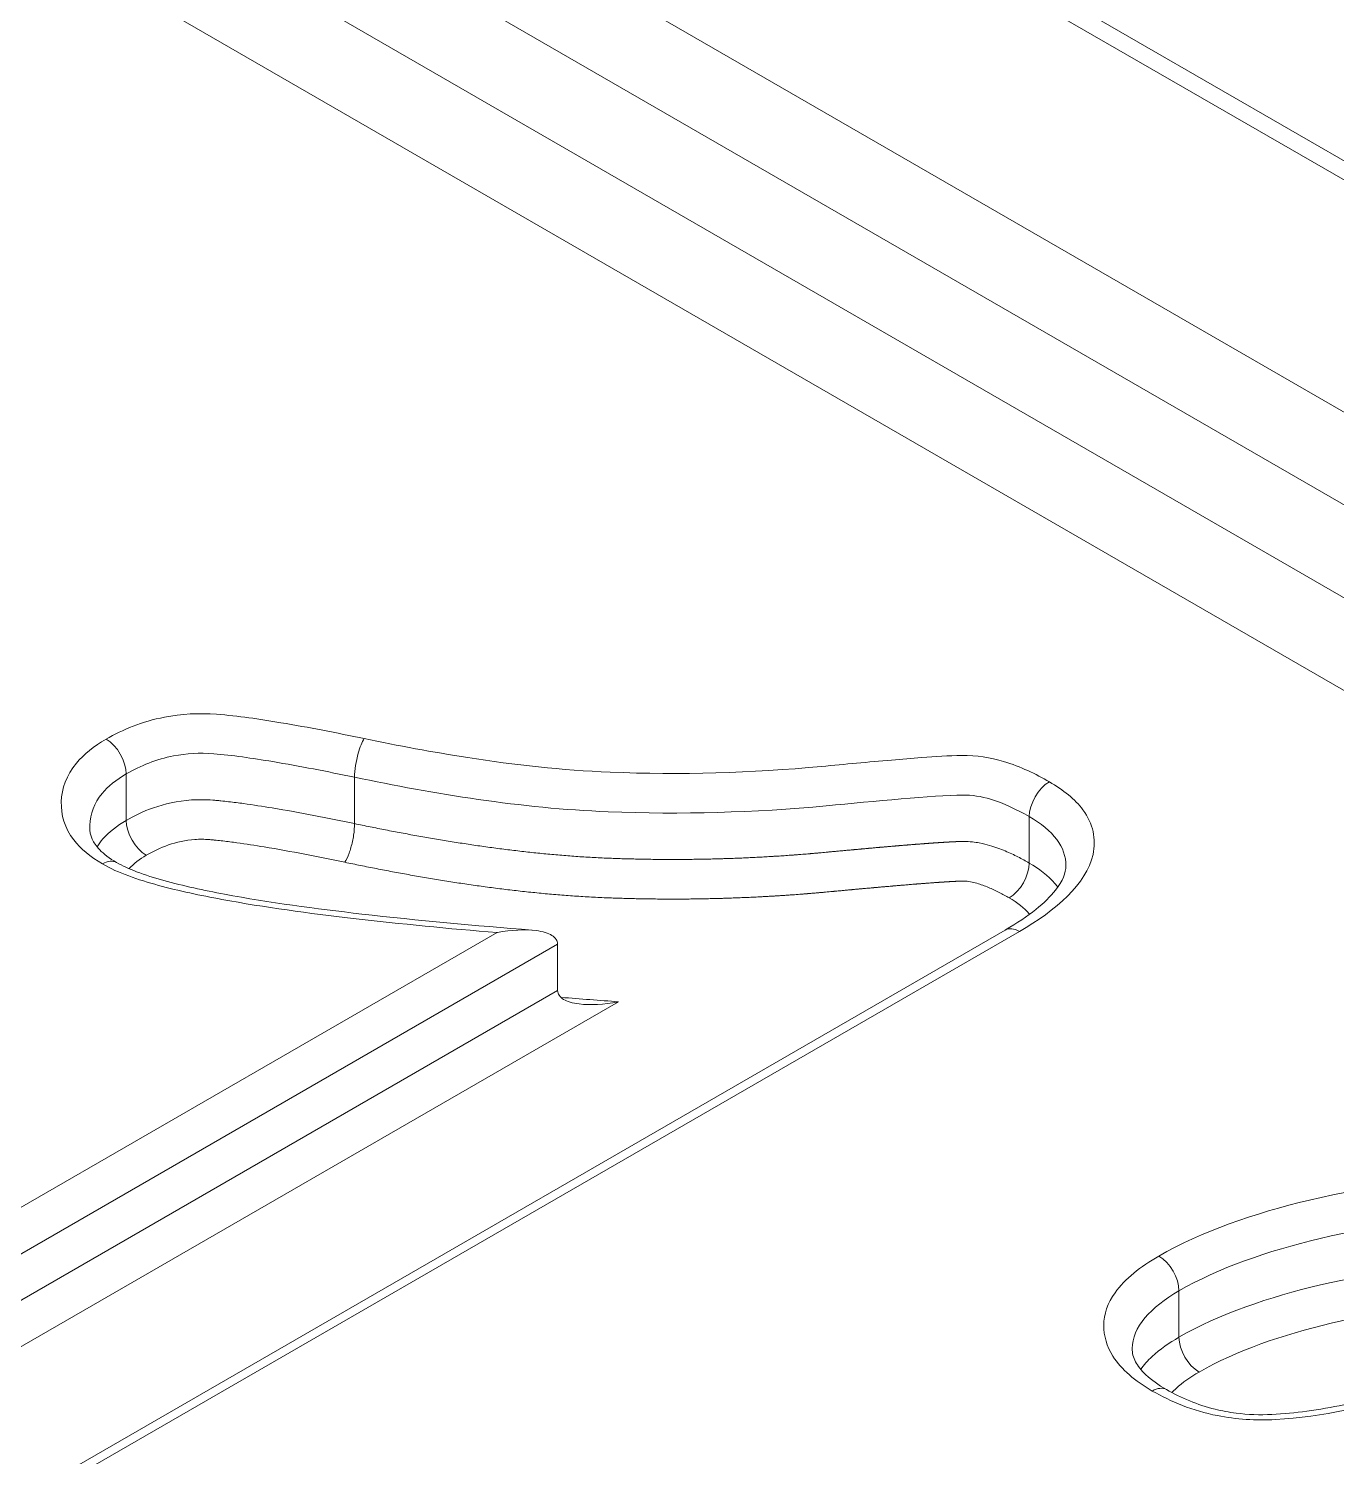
# Model space of a CAD drawing. Header units: inches. Extents: x 0.19 to 7.09, y 0.45 to 4.64.
# Drawn here: x 6.0272 to 6.1177, y 2.8145 to 2.9134 of the extents above; entities that cross this region are included whole.
import ezdxf

# ---------------------------------------------------------------- set-up
doc = ezdxf.new("R2010")
doc.units = ezdxf.units.IN
doc.header["$MEASUREMENT"] = 0

msp = doc.modelspace()

# ---------------------------------------------------------------- linework, layer by layer
at = {"color": 0, "linetype": 'Continuous', "lineweight": 0, "extrusion": (-1.66533e-16, 0.816497, 0.57735)}
for p, q in [((3.230237, 4.570254, -0.691929), (6.459148, 2.706041, -0.691929)), ((3.232206, 4.570449, -0.691929), (6.461116, 2.706236, -0.691929)), ((6.445228, 2.698005, -0.691929), (3.215165, 4.562883, -0.691929)), ((3.212381, 4.558061, -0.691929), (6.442445, 2.693183, -0.691929)), ((6.442445, 2.686754, -0.691929), (3.212381, 4.551632, -0.691929)), ((3.209597, 4.54681, -0.691929), (6.439661, 2.681932, -0.691929)), ((6.033915, 2.861732, -0.691929), (6.033915, 2.858518, -0.691929)), ((6.049724, 2.861508, -0.691929), (6.049724, 2.858293, -0.691929)), ((6.096439, 2.858777, -0.691929), (6.096439, 2.855563, -0.691929)), ((6.059591, 2.850743, -0.691929), (6.011401, 2.82292, -0.691929)), ((6.094773, 2.850925, -0.691929), (6.03063, 2.813891, -0.691929)), ((6.031614, 2.813794, -0.691929), (6.095758, 2.850827, -0.691929)), ((6.012793, 2.820509, -0.691929), (6.063784, 2.849949, -0.691929)), ((6.063784, 2.849949, -0.691929), (6.063784, 2.846734, -0.691929)), ((6.063784, 2.846735, -0.691929), (6.012793, 2.817295, -0.691929)), ((6.014185, 2.814884, -0.691929), (6.068, 2.845954, -0.691929)), ((6.106806, 2.825933, -0.691929), (6.106806, 2.822719, -0.691929))]:
    msp.add_line(p, q, dxfattribs=at)
at = {"color": 0, "linetype": 'Continuous', "lineweight": 0}
for centre, major_axis, start_param, end_param in [((6.032523, 2.862536, -0.691929), (-0.000984, 0.001705), -2.356194, -0.785398), ((6.035307, 2.857714, -0.691929), (0.000984, -0.001705), -2.356194, -0.785398), ((6.032264, 2.853896, -0.691929), (0.000984, 0.001705), 0.006209, 0.785398), ((6.105414, 2.826737, -0.691929), (-0.000984, 0.001705), -2.356194, -0.785398), ((5.896803, 2.725329, -0.691929), (0.15748, 0), -2.356194, 3.926991), ((6.108198, 2.821915, -0.691929), (0.000984, -0.001705), -2.356194, -0.785398), ((6.10496, 2.817386, -0.691929), (0.000984, 0.001705), 0.000662, 0.785398)]:
    msp.add_ellipse(centre, major_axis=major_axis, ratio=0.57735, start_param=start_param, end_param=end_param, dxfattribs=at)
at = {"color": 0, "linetype": 'Continuous', "lineweight": 0, "extrusion": (-8.32667e-17, -1.44222e-16, -1)}
for centre, major_axis in [((6.097831, 2.859581, -0.691929), (0.000984, 0.001705)), ((6.095047, 2.854759, -0.691929), (-0.000984, -0.001705))]:
    msp.add_ellipse(centre, major_axis=major_axis, ratio=0.57735, start_param=-2.356194, end_param=-0.785398, dxfattribs=at)
at = {"color": 0, "linetype": 'Continuous', "lineweight": 0, "extrusion": (1.96015e-16, 4.90704e-17, -1)}
msp.add_ellipse((6.095758, 2.84922, -0.691929), major_axis=(-0.000984, 0.001705), ratio=0.57735, start_param=0, end_param=0.785398, dxfattribs=at)
at = {"color": 0, "linetype": 'Continuous', "lineweight": 0}
for points, knots in [([(6.050393, 2.864184, -0.691929), (6.048487, 2.864579, -0.691929), (6.04512, 2.865239, -0.691929), (6.04168, 2.865752, -0.691929), (6.038966, 2.865962, -0.691929), (6.036052, 2.865791, -0.691929), (6.033665, 2.864803, -0.691929), (6.032523, 2.864143, -0.691929)], [-0.00000976, -0.00000976, -0.00000976, -0.00000976, 0.01542855, 0.02700727, 0.02700727, 0.03623676, 0.04854274, 0.04854274, 0.04854274, 0.04854274]), ([(6.032523, 2.864143, -0.691929), (6.031684, 2.863659, -0.691929), (6.030032, 2.862341, -0.691929), (6.029448, 2.860724, -0.691929), (6.029393, 2.858904, -0.691929), (6.029841, 2.857309, -0.691929), (6.03144, 2.855979, -0.691929), (6.032264, 2.855503, -0.691929)], [0, 0, 0, 0, 0.00904191, 0.02109779, 0.02109779, 0.03294069, 0.04182286, 0.04182286, 0.04182286, 0.04182286]), ([(6.049724, 2.861508, -0.691929), (6.049725, 2.861989, -0.691929), (6.049821, 2.862618, -0.691929), (6.049977, 2.863166, -0.691929), (6.050093, 2.863578, -0.691929), (6.050243, 2.863944, -0.691929), (6.050393, 2.864184, -0.691929)], [0, 0, 0, 0, 0.571429, 0.571429, 0.571429, 1, 1, 1, 1]), ([(6.097831, 2.861188, -0.691929), (6.096888, 2.861732, -0.691929), (6.095087, 2.862627, -0.691929), (6.092776, 2.863036, -0.691929), (6.090841, 2.862999, -0.691929), (6.089223, 2.862885, -0.691929), (6.085988, 2.862625, -0.691929), (6.083678, 2.862407, -0.691929), (6.077208, 2.861795, -0.691929), (6.072293, 2.861663, -0.691929), (6.064093, 2.861986, -0.691929), (6.058335, 2.862645, -0.691929), (6.052742, 2.863691, -0.691929), (6.050393, 2.864184, -0.691929)], [0, 0, 0, 0, 0.0101612, 0.017782, 0.017782, 0.0248717, 0.030189, 0.042596, 0.042596, 0.0798447, 0.0798447, 0.1052404, 0.1242872, 0.1242872, 0.1242872, 0.1242872]), ([(6.033915, 2.861732, -0.691929), (6.034906, 2.862304, -0.691929), (6.036859, 2.863089, -0.691929), (6.038992, 2.863206, -0.691929), (6.041226, 2.863033, -0.691929), (6.044539, 2.862546, -0.691929), (6.047819, 2.861903, -0.691929), (6.049724, 2.861508, -0.691929)], [-0.04854274, -0.04854274, -0.04854274, -0.04854274, -0.03623676, -0.02700727, -0.02700727, -0.01542855, 0, 0, 0, 0]), ([(6.031386, 2.858066, -0.691929), (6.031386, 2.858103, -0.691929), (6.031387, 2.85814, -0.691929), (6.031412, 2.858961, -0.691929), (6.031897, 2.860272, -0.691929), (6.033221, 2.861331, -0.691929), (6.033915, 2.861732, -0.691929)], [-0.02167199, -0.02167199, -0.02167199, -0.02167199, -0.02109779, -0.02109779, -0.00904191, 0, 0, 0, 0]), ([(6.049724, 2.861508, -0.691929), (6.055218, 2.860355, -0.691929), (6.061228, 2.859353, -0.691929), (6.067283, 2.859114, -0.691929), (6.072346, 2.858914, -0.691929), (6.077413, 2.859056, -0.691929), (6.082379, 2.859525, -0.691929), (6.085726, 2.859842, -0.691929), (6.089724, 2.860233, -0.691929), (6.091839, 2.860273, -0.691929), (6.092448, 2.860285, -0.691929), (6.093123, 2.860172, -0.691929), (6.093762, 2.85998, -0.691929), (6.09466, 2.859711, -0.691929), (6.095581, 2.859272, -0.691929), (6.096439, 2.858777, -0.691929)], [-0.1242774, -0.1242774, -0.1242774, -0.1242774, -0.0797373, -0.0797373, -0.0797373, -0.042491, -0.042491, -0.042491, -0.0173883, -0.0173883, -0.0173883, -0.0101612, -0.0101612, -0.0101612, 0, 0, 0, 0]), ([(6.095758, 2.850827, -0.691929), (6.098284, 2.852286, -0.691929), (6.100401, 2.854103, -0.691929), (6.101084, 2.857208, -0.691929), (6.100706, 2.8591, -0.691929), (6.098791, 2.860634, -0.691929), (6.097831, 2.861188, -0.691929)], [0, 0, 0, 0, 0.02722386, 0.02722386, 0.04102231, 0.05137115, 0.05137115, 0.05137115, 0.05137115]), ([(6.049724, 2.858293, -0.691929), (6.047855, 2.858681, -0.691929), (6.04534, 2.859177, -0.691929), (6.042386, 2.859641, -0.691929), (6.041186, 2.859795, -0.691929), (6.040565, 2.859863, -0.691929), (6.040192, 2.859898, -0.691929), (6.040018, 2.859912, -0.691929), (6.039434, 2.859958, -0.691929), (6.037908, 2.859973, -0.691929), (6.03566, 2.859442, -0.691929), (6.034458, 2.858831, -0.691929), (6.033915, 2.858518, -0.691929)], [0, 0, 0, 0, 0.01493736, 0.01991648, 0.02240604, 0.02365082, 0.02427321, 0.0248956, 0.0248956, 0.0273757, 0.03233591, 0.03729612, 0.03729612, 0.03729612, 0.03729612]), ([(6.033915, 2.858518, -0.691929), (6.033285, 2.858154, -0.691929), (6.032499, 2.857546, -0.691929), (6.03201, 2.856868, -0.691929), (6.031898, 2.856682, -0.691929)], [0, 0, 0, 0, 0.005371736, 0.007360229, 0.007360229, 0.007360229, 0.007360229]), ([(6.049724, 2.858293, -0.691929), (6.049724, 2.858053, -0.691929), (6.049701, 2.857775, -0.691929), (6.049658, 2.85749, -0.691929), (6.049637, 2.857347, -0.691929), (6.04961, 2.857201, -0.691929), (6.049579, 2.857057, -0.691929), (6.049516, 2.85677, -0.691929), (6.049435, 2.85649, -0.691929), (6.049345, 2.856242, -0.691929), (6.049255, 2.855995, -0.691929), (6.049155, 2.855777, -0.691929), (6.049055, 2.855617, -0.691929)], [0, 0, 0, 0, 0.285714, 0.285714, 0.285714, 0.428786, 0.428786, 0.428786, 0.714286, 0.714286, 0.714286, 1, 1, 1, 1]), ([(6.096439, 2.855563, -0.691929), (6.096315, 2.855634, -0.691929), (6.096061, 2.855777, -0.691929), (6.09566, 2.855989, -0.691929), (6.095235, 2.856197, -0.691929), (6.09478, 2.856401, -0.691929), (6.094281, 2.856598, -0.691929), (6.093717, 2.856788, -0.691929), (6.093019, 2.856965, -0.691929), (6.09237, 2.857058, -0.691929), (6.091839, 2.857059, -0.691929), (6.091839, 2.857059, -0.691929), (6.091838, 2.857059, -0.691929), (6.091838, 2.857059, -0.691929), (6.091838, 2.857059, -0.691929), (6.091838, 2.857059, -0.691929), (6.091838, 2.857059, -0.691929), (6.091837, 2.857059, -0.691929), (6.091837, 2.857059, -0.691929), (6.091837, 2.857059, -0.691929), (6.091837, 2.857059, -0.691929), (6.091836, 2.857059, -0.691929), (6.091836, 2.857059, -0.691929), (6.091835, 2.857059, -0.691929), (6.091835, 2.857059, -0.691929), (6.091835, 2.857059, -0.691929), (6.091835, 2.857059, -0.691929), (6.091834, 2.857059, -0.691929), (6.091834, 2.857059, -0.691929), (6.091833, 2.857059, -0.691929), (6.091832, 2.857059, -0.691929), (6.091832, 2.857059, -0.691929), (6.091829, 2.857059, -0.691929), (6.091826, 2.857059, -0.691929), (6.091821, 2.857059, -0.691929), (6.091818, 2.857058, -0.691929), (6.091815, 2.857058, -0.691929), (6.091811, 2.857058, -0.691929), (6.091805, 2.857058, -0.691929), (6.091799, 2.857058, -0.691929), (6.091794, 2.857058, -0.691929), (6.09179, 2.857058, -0.691929), (6.091782, 2.857058, -0.691929), (6.091778, 2.857058, -0.691929), (6.091774, 2.857058, -0.691929), (6.09177, 2.857057, -0.691929), (6.091766, 2.857057, -0.691929), (6.091759, 2.857057, -0.691929), (6.091756, 2.857057, -0.691929), (6.091751, 2.857057, -0.691929), (6.09175, 2.857057, -0.691929), (6.091747, 2.857057, -0.691929), (6.091742, 2.857057, -0.691929), (6.091736, 2.857057, -0.691929), (6.09173, 2.857056, -0.691929), (6.091726, 2.857056, -0.691929), (6.091722, 2.857056, -0.691929), (6.091716, 2.857056, -0.691929), (6.091708, 2.857056, -0.691929), (6.091701, 2.857056, -0.691929), (6.091695, 2.857055, -0.691929), (6.091694, 2.857055, -0.691929), (6.091691, 2.857055, -0.691929), (6.091688, 2.857055, -0.691929), (6.091686, 2.857055, -0.691929), (6.091684, 2.857055, -0.691929), (6.091682, 2.857055, -0.691929), (6.091672, 2.857055, -0.691929), (6.091658, 2.857054, -0.691929), (6.091646, 2.857054, -0.691929), (6.09164, 2.857054, -0.691929), (6.091638, 2.857054, -0.691929), (6.091633, 2.857054, -0.691929), (6.091627, 2.857053, -0.691929), (6.09162, 2.857053, -0.691929), (6.091612, 2.857053, -0.691929), (6.091601, 2.857053, -0.691929), (6.09159, 2.857052, -0.691929), (6.091579, 2.857052, -0.691929), (6.091568, 2.857051, -0.691929), (6.091559, 2.857051, -0.691929), (6.09155, 2.857051, -0.691929), (6.091545, 2.857051, -0.691929), (6.091539, 2.85705, -0.691929), (6.091534, 2.85705, -0.691929), (6.091525, 2.85705, -0.691929), (6.091516, 2.85705, -0.691929), (6.091509, 2.857049, -0.691929), (6.091505, 2.857049, -0.691929), (6.0915, 2.857049, -0.691929), (6.091493, 2.857049, -0.691929), (6.091484, 2.857048, -0.691929), (6.091473, 2.857048, -0.691929), (6.091464, 2.857048, -0.691929), (6.091457, 2.857047, -0.691929), (6.091451, 2.857047, -0.691929), (6.091442, 2.857047, -0.691929), (6.091432, 2.857046, -0.691929), (6.091418, 2.857046, -0.691929), (6.091404, 2.857045, -0.691929), (6.091392, 2.857045, -0.691929), (6.091382, 2.857044, -0.691929), (6.091373, 2.857044, -0.691929), (6.091365, 2.857043, -0.691929), (6.091356, 2.857043, -0.691929), (6.091346, 2.857043, -0.691929), (6.091336, 2.857042, -0.691929), (6.091325, 2.857042, -0.691929), (6.091316, 2.857041, -0.691929), (6.091306, 2.857041, -0.691929), (6.091298, 2.857041, -0.691929), (6.091288, 2.85704, -0.691929), (6.09128, 2.85704, -0.691929), (6.091273, 2.857039, -0.691929), (6.091266, 2.857039, -0.691929), (6.091254, 2.857039, -0.691929), (6.091231, 2.857037, -0.691929), (6.091197, 2.857036, -0.691929), (6.091155, 2.857034, -0.691929), (6.091125, 2.857032, -0.691929), (6.091106, 2.857031, -0.691929), (6.091099, 2.857031, -0.691929), (6.091089, 2.85703, -0.691929), (6.091074, 2.85703, -0.691929), (6.091058, 2.857029, -0.691929), (6.091038, 2.857028, -0.691929), (6.091018, 2.857027, -0.691929), (6.090999, 2.857026, -0.691929), (6.090984, 2.857025, -0.691929), (6.090975, 2.857025, -0.691929), (6.090972, 2.857024, -0.691929), (6.090967, 2.857024, -0.691929), (6.09096, 2.857024, -0.691929), (6.090951, 2.857023, -0.691929), (6.090945, 2.857023, -0.691929), (6.09094, 2.857023, -0.691929), (6.090935, 2.857022, -0.691929), (6.090929, 2.857022, -0.691929), (6.090917, 2.857021, -0.691929), (6.090904, 2.857021, -0.691929), (6.090893, 2.85702, -0.691929), (6.090887, 2.85702, -0.691929), (6.09088, 2.857019, -0.691929), (6.090875, 2.857019, -0.691929), (6.09087, 2.857019, -0.691929), (6.090867, 2.857019, -0.691929), (6.090865, 2.857019, -0.691929), (6.090857, 2.857018, -0.691929), (6.090837, 2.857017, -0.691929), (6.090811, 2.857015, -0.691929), (6.090785, 2.857014, -0.691929), (6.090747, 2.857012, -0.691929), (6.090702, 2.857009, -0.691929), (6.090661, 2.857007, -0.691929), (6.090642, 2.857006, -0.691929), (6.090629, 2.857005, -0.691929), (6.090613, 2.857004, -0.691929), (6.090599, 2.857003, -0.691929), (6.090589, 2.857002, -0.691929), (6.090583, 2.857002, -0.691929), (6.090572, 2.857001, -0.691929), (6.090556, 2.857, -0.691929), (6.09053, 2.856999, -0.691929), (6.090505, 2.856997, -0.691929), (6.090485, 2.856996, -0.691929), (6.090475, 2.856995, -0.691929), (6.090469, 2.856995, -0.691929), (6.090439, 2.856993, -0.691929), (6.090404, 2.856991, -0.691929), (6.090366, 2.856989, -0.691929), (6.090351, 2.856988, -0.691929), (6.090338, 2.856987, -0.691929), (6.090325, 2.856986, -0.691929), (6.090303, 2.856985, -0.691929), (6.090263, 2.856982, -0.691929), (6.090229, 2.85698, -0.691929), (6.090204, 2.856978, -0.691929), (6.090179, 2.856976, -0.691929), (6.090154, 2.856975, -0.691929), (6.090129, 2.856973, -0.691929), (6.090112, 2.856972, -0.691929), (6.090084, 2.85697, -0.691929), (6.090047, 2.856968, -0.691929), (6.090013, 2.856965, -0.691929), (6.089989, 2.856964, -0.691929), (6.089977, 2.856963, -0.691929), (6.089961, 2.856962, -0.691929), (6.089922, 2.856959, -0.691929), (6.089879, 2.856956, -0.691929), (6.089845, 2.856954, -0.691929), (6.089832, 2.856953, -0.691929), (6.089814, 2.856952, -0.691929), (6.08978, 2.856949, -0.691929), (6.089732, 2.856946, -0.691929), (6.089695, 2.856943, -0.691929), (6.089664, 2.856941, -0.691929), (6.089625, 2.856938, -0.691929), (6.089563, 2.856934, -0.691929), (6.089502, 2.856929, -0.691929), (6.089459, 2.856926, -0.691929), (6.089437, 2.856925, -0.691929), (6.089425, 2.856924, -0.691929), (6.089394, 2.856921, -0.691929), (6.089317, 2.856916, -0.691929), (6.089231, 2.856909, -0.691929), (6.089163, 2.856904, -0.691929), (6.089139, 2.856902, -0.691929), (6.089102, 2.8569, -0.691929), (6.089047, 2.856895, -0.691929), (6.088986, 2.856891, -0.691929), (6.088937, 2.856887, -0.691929), (6.088888, 2.856883, -0.691929), (6.088827, 2.856879, -0.691929), (6.088765, 2.856874, -0.691929), (6.088717, 2.85687, -0.691929), (6.088668, 2.856866, -0.691929), (6.088607, 2.856861, -0.691929), (6.088533, 2.856856, -0.691929), (6.088448, 2.856849, -0.691929), (6.088381, 2.856844, -0.691929), (6.088332, 2.85684, -0.691929), (6.088271, 2.856835, -0.691929), (6.088168, 2.856826, -0.691929), (6.088058, 2.856818, -0.691929), (6.087992, 2.856812, -0.691929), (6.087967, 2.85681, -0.691929), (6.087914, 2.856806, -0.691929), (6.087865, 2.856802, -0.691929), (6.087817, 2.856798, -0.691929), (6.087785, 2.856795, -0.691929), (6.087715, 2.856789, -0.691929), (6.087648, 2.856784, -0.691929), (6.0876, 2.85678, -0.691929), (6.087542, 2.856775, -0.691929), (6.087463, 2.856769, -0.691929), (6.087366, 2.85676, -0.691929), (6.087294, 2.856754, -0.691929), (6.087221, 2.856748, -0.691929), (6.087148, 2.856742, -0.691929), (6.087088, 2.856737, -0.691929), (6.087039, 2.856733, -0.691929), (6.086967, 2.856727, -0.691929), (6.086882, 2.856719, -0.691929), (6.086785, 2.856711, -0.691929), (6.086701, 2.856704, -0.691929), (6.086634, 2.856698, -0.691929), (6.086586, 2.856694, -0.691929), (6.086525, 2.856689, -0.691929), (6.086447, 2.856682, -0.691929), (6.08635, 2.856673, -0.691929), (6.086278, 2.856667, -0.691929), (6.086205, 2.856661, -0.691929), (6.086133, 2.856654, -0.691929), (6.086073, 2.856649, -0.691929), (6.086024, 2.856645, -0.691929), (6.085952, 2.856638, -0.691929), (6.085843, 2.856629, -0.691929), (6.085699, 2.856616, -0.691929), (6.085536, 2.856602, -0.691929), (6.085415, 2.856591, -0.691929), (6.085331, 2.856583, -0.691929), (6.085307, 2.856581, -0.691929), (6.085283, 2.856579, -0.691929), (6.085222, 2.856573, -0.691929), (6.08512, 2.856564, -0.691929), (6.084975, 2.856551, -0.691929), (6.084855, 2.85654, -0.691929), (6.084759, 2.856532, -0.691929), (6.084662, 2.856523, -0.691929), (6.084578, 2.856515, -0.691929), (6.084506, 2.856509, -0.691929), (6.084458, 2.856504, -0.691929), (6.084416, 2.8565, -0.691929), (6.08438, 2.856497, -0.691929), (6.084355, 2.856495, -0.691929), (6.084325, 2.856492, -0.691929), (6.084289, 2.856489, -0.691929), (6.084241, 2.856484, -0.691929), (6.084181, 2.856479, -0.691929), (6.084085, 2.85647, -0.691929), (6.083989, 2.856461, -0.691929), (6.083904, 2.856453, -0.691929), (6.083856, 2.856449, -0.691929), (6.083736, 2.856438, -0.691929), (6.08358, 2.856423, -0.691929), (6.083388, 2.856405, -0.691929), (6.083244, 2.856392, -0.691929), (6.083099, 2.856379, -0.691929), (6.082907, 2.856361, -0.691929), (6.082751, 2.856346, -0.691929), (6.082631, 2.856335, -0.691929), (6.082583, 2.85633, -0.691929), (6.082523, 2.856324, -0.691929), (6.082452, 2.856318, -0.691929), (6.082403, 2.856313, -0.691929), (6.082224, 2.856296, -0.691929), (6.082031, 2.856278, -0.691929), (6.081798, 2.856257, -0.691929), (6.081682, 2.856247, -0.691929), (6.081566, 2.856237, -0.691929), (6.08145, 2.856227, -0.691929), (6.081353, 2.856218, -0.691929), (6.081285, 2.856213, -0.691929), (6.081246, 2.856209, -0.691929), (6.081149, 2.856201, -0.691929), (6.081023, 2.856191, -0.691929), (6.080897, 2.85618, -0.691929), (6.080839, 2.856176, -0.691929), (6.0808, 2.856173, -0.691929), (6.080693, 2.856164, -0.691929), (6.080557, 2.856153, -0.691929), (6.080431, 2.856144, -0.691929), (6.080373, 2.856139, -0.691929), (6.080343, 2.856137, -0.691929), (6.080319, 2.856135, -0.691929), (6.0803, 2.856134, -0.691929), (6.080261, 2.856131, -0.691929), (6.080222, 2.856128, -0.691929), (6.080183, 2.856125, -0.691929), (6.080134, 2.856121, -0.691929), (6.080013, 2.856112, -0.691929), (6.079818, 2.856098, -0.691929), (6.079584, 2.856081, -0.691929), (6.07935, 2.856065, -0.691929), (6.079116, 2.85605, -0.691929), (6.078921, 2.856037, -0.691929), (6.078764, 2.856028, -0.691929), (6.078647, 2.85602, -0.691929), (6.07849, 2.856011, -0.691929), (6.078334, 2.856002, -0.691929), (6.078138, 2.85599, -0.691929), (6.078001, 2.855983, -0.691929), (6.077864, 2.855975, -0.691929), (6.077795, 2.855972, -0.691929), (6.077736, 2.855968, -0.691929), (6.077638, 2.855963, -0.691929), (6.077472, 2.855955, -0.691929), (6.077158, 2.855939, -0.691929), (6.076765, 2.855921, -0.691929), (6.076293, 2.855901, -0.691929), (6.07582, 2.855883, -0.691929), (6.075466, 2.855871, -0.691929), (6.075229, 2.855864, -0.691929), (6.075072, 2.855859, -0.691929), (6.074795, 2.855851, -0.691929), (6.074401, 2.855841, -0.691929), (6.073927, 2.855831, -0.691929), (6.073453, 2.855823, -0.691929), (6.072979, 2.855817, -0.691929), (6.072504, 2.855813, -0.691929), (6.072029, 2.855811, -0.691929), (6.071555, 2.85581, -0.691929), (6.07108, 2.855812, -0.691929), (6.070605, 2.855816, -0.691929), (6.07013, 2.855822, -0.691929), (6.069655, 2.85583, -0.691929), (6.06918, 2.85584, -0.691929), (6.068706, 2.855852, -0.691929), (6.068231, 2.855865, -0.691929), (6.067836, 2.855879, -0.691929), (6.06752, 2.85589, -0.691929), (6.067361, 2.855896, -0.691929), (6.067096, 2.855907, -0.691929), (6.066725, 2.855923, -0.691929), (6.066167, 2.855952, -0.691929), (6.065609, 2.855985, -0.691929), (6.065051, 2.856022, -0.691929), (6.064494, 2.856063, -0.691929), (6.063937, 2.856108, -0.691929), (6.06338, 2.856157, -0.691929), (6.062823, 2.85621, -0.691929), (6.062268, 2.856266, -0.691929), (6.061713, 2.856325, -0.691929), (6.061159, 2.856387, -0.691929), (6.060606, 2.856453, -0.691929), (6.060054, 2.856522, -0.691929), (6.059502, 2.856593, -0.691929), (6.058952, 2.856668, -0.691929), (6.058403, 2.856745, -0.691929), (6.057855, 2.856824, -0.691929), (6.057307, 2.856907, -0.691929), (6.056761, 2.856992, -0.691929), (6.056215, 2.857079, -0.691929), (6.05567, 2.857168, -0.691929), (6.055126, 2.85726, -0.691929), (6.054582, 2.857354, -0.691929), (6.054039, 2.857451, -0.691929), (6.053497, 2.857549, -0.691929), (6.052956, 2.85765, -0.691929), (6.052415, 2.857752, -0.691929), (6.051875, 2.857857, -0.691929), (6.051336, 2.857963, -0.691929), (6.050798, 2.858071, -0.691929), (6.05026, 2.858181, -0.691929), (6.049903, 2.858256, -0.691929), (6.049724, 2.858293, -0.691929)], [0, 0, 0, 0, 0.0012038, 0.0024076, 0.0036113, 0.0048151, 0.0060189, 0.0072227, 0.0084265, 0.0096302, 0.0096302, 0.0096306, 0.009631, 0.0096313, 0.0096317, 0.009632, 0.0096324, 0.0096328, 0.0096331, 0.0096338, 0.0096346, 0.0096353, 0.009636, 0.0096367, 0.0096371, 0.0096374, 0.0096382, 0.0096389, 0.0096396, 0.0096403, 0.0096432, 0.0096439, 0.0096447, 0.0096576, 0.0096591, 0.0096749, 0.0096756, 0.0096764, 0.0096994, 0.0097095, 0.0097109, 0.0097311, 0.009734, 0.0097542, 0.0097556, 0.009757, 0.0097787, 0.0097801, 0.0097974, 0.0098003, 0.009806, 0.0098089, 0.0098147, 0.0098377, 0.0098464, 0.0098493, 0.0098608, 0.0098723, 0.0098839, 0.0099127, 0.0099156, 0.0099184, 0.0099242, 0.00993, 0.0099357, 0.0099386, 0.0099415, 0.009953, 0.0099991, 0.0100294, 0.0100308, 0.0100337, 0.0100452, 0.0100625, 0.0100683, 0.0100914, 0.0101144, 0.0101375, 0.0101605, 0.0101836, 0.0102124, 0.0102182, 0.0102412, 0.010247, 0.0102527, 0.0102758, 0.0103046, 0.0103104, 0.0103219, 0.0103334, 0.010345, 0.010368, 0.0103911, 0.0104199, 0.0104257, 0.0104372, 0.0104602, 0.0104833, 0.0105064, 0.0105525, 0.0105755, 0.010587, 0.0106216, 0.0106332, 0.0106447, 0.0106793, 0.0107023, 0.0107139, 0.0107542, 0.01076, 0.010783, 0.0108061, 0.0108291, 0.0108407, 0.0108522, 0.0108752, 0.0109213, 0.0110136, 0.0111058, 0.0112153, 0.0112211, 0.0112326, 0.0112672, 0.0112902, 0.0113363, 0.0113825, 0.0114286, 0.0114747, 0.0115208, 0.0115323, 0.0115381, 0.0115438, 0.0115669, 0.01159, 0.0116015, 0.011613, 0.0116245, 0.0116361, 0.0116591, 0.0117052, 0.0117283, 0.0117398, 0.0117513, 0.0117744, 0.0117802, 0.0117859, 0.0117917, 0.0117975, 0.0118436, 0.0119358, 0.0119819, 0.012028, 0.0122125, 0.0123047, 0.0123277, 0.0123508, 0.0123969, 0.012443, 0.0124545, 0.0124661, 0.0124891, 0.0125352, 0.0125813, 0.0126736, 0.0127197, 0.0127312, 0.0127427, 0.0127658, 0.0129502, 0.0129963, 0.0130425, 0.0130655, 0.0130886, 0.0131347, 0.0132269, 0.0133825, 0.0133883, 0.0134113, 0.013567, 0.0135727, 0.0135958, 0.013688, 0.0137802, 0.0138724, 0.0139416, 0.0139531, 0.0139647, 0.0140569, 0.0142413, 0.0142874, 0.0143105, 0.0143336, 0.0144258, 0.0145641, 0.0146909, 0.0147024, 0.0147947, 0.0149791, 0.0151636, 0.0152558, 0.0153019, 0.0153249, 0.015348, 0.0155324, 0.0159013, 0.0159935, 0.0160397, 0.0160858, 0.0162702, 0.0164547, 0.0165469, 0.0166391, 0.0168235, 0.017008, 0.0171002, 0.0171924, 0.0173769, 0.0175613, 0.0177458, 0.0180224, 0.0180685, 0.0181147, 0.0184835, 0.0188524, 0.0189446, 0.0189908, 0.0190369, 0.0193481, 0.0193596, 0.0194058, 0.0195902, 0.0198899, 0.019913, 0.0199591, 0.020328, 0.0205124, 0.0206969, 0.0208813, 0.0210657, 0.0212502, 0.0213424, 0.0214346, 0.0218035, 0.021988, 0.0221724, 0.0224491, 0.0224952, 0.0225413, 0.0229102, 0.0230946, 0.0232791, 0.0234635, 0.023648, 0.0238324, 0.0239246, 0.0240168, 0.0243857, 0.0247546, 0.0251235, 0.0256307, 0.0256768, 0.0257691, 0.0258152, 0.0258613, 0.0262302, 0.0265991, 0.0269679, 0.0271524, 0.0273368, 0.0277057, 0.0277979, 0.0278902, 0.0280746, 0.0281207, 0.0281668, 0.0282591, 0.0283513, 0.0284435, 0.0286279, 0.0288124, 0.0291813, 0.0293657, 0.0294579, 0.0295502, 0.0302879, 0.0306568, 0.0310257, 0.0313946, 0.0317635, 0.0325013, 0.0325935, 0.0326857, 0.0328701, 0.0330546, 0.033239, 0.033239, 0.0344689, 0.0347764, 0.0350839, 0.0353913, 0.0356988, 0.0360063, 0.03616, 0.0362369, 0.0363137, 0.0369287, 0.0372362, 0.037313, 0.0373899, 0.0375436, 0.0381586, 0.038466, 0.0385429, 0.0386198, 0.0386967, 0.0387351, 0.0387735, 0.0390041, 0.0390426, 0.039081, 0.0393885, 0.0400034, 0.0406183, 0.0412333, 0.0418482, 0.0424632, 0.0427707, 0.0430781, 0.0433856, 0.0440005, 0.044308, 0.044923, 0.0450767, 0.0453842, 0.045461, 0.0455379, 0.0461528, 0.0467678, 0.0479977, 0.0492276, 0.0504574, 0.0516873, 0.0519948, 0.0523023, 0.0529172, 0.0541471, 0.055377, 0.0566069, 0.0578368, 0.0590667, 0.0602965, 0.0615264, 0.0627563, 0.0639862, 0.0652161, 0.066446, 0.0676759, 0.0689057, 0.0701356, 0.0713655, 0.0719805, 0.0725954, 0.0725954, 0.0740707, 0.075546, 0.0770213, 0.0784965, 0.0799718, 0.0814471, 0.0829224, 0.0843977, 0.0858729, 0.0873482, 0.0888235, 0.0902988, 0.0917741, 0.0932494, 0.0947246, 0.0961999, 0.0976752, 0.0991505, 0.1006258, 0.1021011, 0.1035763, 0.1050516, 0.1065269, 0.1080022, 0.1094775, 0.1109527, 0.112428, 0.1139033, 0.1153786, 0.1168539, 0.1183292, 0.1198044, 0.1198044, 0.1198044, 0.1198044]), ([(6.096439, 2.858777, -0.691929), (6.097253, 2.858307, -0.691929), (6.09791, 2.857774, -0.691929), (6.098343, 2.857196, -0.691929), (6.098771, 2.856624, -0.691929), (6.098977, 2.856008, -0.691929), (6.098978, 2.855373, -0.691929)], [-0.05137115, -0.05137115, -0.05137115, -0.05137115, -0.04102231, -0.04102231, -0.04102231, -0.03078137, -0.03078137, -0.03078137, -0.03078137]), ([(6.031386, 2.858066, -0.691929), (6.031386, 2.85776, -0.691929), (6.03144, 2.857491, -0.691929), (6.031664, 2.856988, -0.691929), (6.03182, 2.856747, -0.691929), (6.032355, 2.856195, -0.691929), (6.032757, 2.855884, -0.691929), (6.033242, 2.855603, -0.691929)], [0, 0, 0, 0, 0.002474038, 0.002474038, 0.004549546, 0.004549546, 0.006803618, 0.006803618, 0.006803618, 0.006803618]), ([(6.035307, 2.856107, -0.691929), (6.035767, 2.856373, -0.691929), (6.036774, 2.856868, -0.691929), (6.038329, 2.857223, -0.691929), (6.039324, 2.857212, -0.691929), (6.039727, 2.857181, -0.691929), (6.039889, 2.857167, -0.691929), (6.040212, 2.857137, -0.691929), (6.040778, 2.857076, -0.691929), (6.041894, 2.856932, -0.691929), (6.04473, 2.856488, -0.691929), (6.047211, 2.856, -0.691929), (6.049055, 2.855617, -0.691929)], [-0.03729612, -0.03729612, -0.03729612, -0.03729612, -0.03233591, -0.0273757, -0.0248956, -0.0248956, -0.02427321, -0.02365082, -0.02240604, -0.01991648, -0.01493736, -0.00000976, -0.00000976, -0.00000976, -0.00000976]), ([(6.032264, 2.855503, -0.691929), (6.033368, 2.854866, -0.691929), (6.036096, 2.853943, -0.691929), (6.041991, 2.852697, -0.691929), (6.049848, 2.851638, -0.691929), (6.056261, 2.851022, -0.691929), (6.059591, 2.850743, -0.691929)], [0, 0, 0, 0, 0.01190204, 0.02380408, 0.04760816, 0.07322588, 0.07322588, 0.07322588, 0.07322588]), ([(6.033241, 2.855603, -0.691929), (6.033637, 2.855375, -0.691929), (6.034122, 2.855157, -0.691929), (6.035227, 2.854736, -0.691929), (6.035869, 2.854535, -0.691929), (6.037873, 2.853977, -0.691929), (6.039292, 2.853674, -0.691929), (6.043826, 2.852825, -0.691929), (6.047019, 2.8524, -0.691929), (6.054131, 2.851584, -0.691929), (6.058072, 2.851225, -0.691929), (6.062022, 2.850913, -0.691929)], [0, 0, 0, 0, 0.00187466, 0.00187466, 0.00407702, 0.00407702, 0.00860033, 0.00860033, 0.01839751, 0.01839751, 0.03035729, 0.03035729, 0.03035729, 0.03035729]), ([(6.049055, 2.855617, -0.691929), (6.049236, 2.855579, -0.691929), (6.049599, 2.855504, -0.691929), (6.050145, 2.855392, -0.691929), (6.050694, 2.855282, -0.691929), (6.051244, 2.855173, -0.691929), (6.051795, 2.855066, -0.691929), (6.052347, 2.854962, -0.691929), (6.0529, 2.854859, -0.691929), (6.053455, 2.854758, -0.691929), (6.05401, 2.85466, -0.691929), (6.054567, 2.854563, -0.691929), (6.055124, 2.854469, -0.691929), (6.055683, 2.854377, -0.691929), (6.056243, 2.854288, -0.691929), (6.056804, 2.854201, -0.691929), (6.057366, 2.854116, -0.691929), (6.05793, 2.854034, -0.691929), (6.058495, 2.853955, -0.691929), (6.059062, 2.853878, -0.691929), (6.05963, 2.853804, -0.691929), (6.0602, 2.853734, -0.691929), (6.060772, 2.853666, -0.691929), (6.061345, 2.853601, -0.691929), (6.06192, 2.85354, -0.691929), (6.062496, 2.853482, -0.691929), (6.063073, 2.853427, -0.691929), (6.063652, 2.853376, -0.691929), (6.064232, 2.853329, -0.691929), (6.064813, 2.853286, -0.691929), (6.065396, 2.853248, -0.691929), (6.065979, 2.853213, -0.691929), (6.066563, 2.853183, -0.691929), (6.066953, 2.853166, -0.691929), (6.06723, 2.853155, -0.691929), (6.067393, 2.853149, -0.691929), (6.067718, 2.853137, -0.691929), (6.068125, 2.853123, -0.691929), (6.068614, 2.853109, -0.691929), (6.069103, 2.853097, -0.691929), (6.069592, 2.853087, -0.691929), (6.070081, 2.853079, -0.691929), (6.07057, 2.853073, -0.691929), (6.071059, 2.853069, -0.691929), (6.071548, 2.853067, -0.691929), (6.072037, 2.853067, -0.691929), (6.072526, 2.853069, -0.691929), (6.073015, 2.853073, -0.691929), (6.073504, 2.853079, -0.691929), (6.073992, 2.853088, -0.691929), (6.07448, 2.853098, -0.691929), (6.074887, 2.853108, -0.691929), (6.075171, 2.853116, -0.691929), (6.075334, 2.853121, -0.691929), (6.075577, 2.853129, -0.691929), (6.075943, 2.853141, -0.691929), (6.076429, 2.85316, -0.691929), (6.076915, 2.85318, -0.691929), (6.077401, 2.853203, -0.691929), (6.077734, 2.85322, -0.691929), (6.077916, 2.853229, -0.691929), (6.077977, 2.853233, -0.691929), (6.078047, 2.853236, -0.691929), (6.078189, 2.853244, -0.691929), (6.07833, 2.853252, -0.691929), (6.078532, 2.853264, -0.691929), (6.078693, 2.853273, -0.691929), (6.078854, 2.853283, -0.691929), (6.078975, 2.85329, -0.691929), (6.079136, 2.8533, -0.691929), (6.079337, 2.853313, -0.691929), (6.079578, 2.853329, -0.691929), (6.079819, 2.853346, -0.691929), (6.080146, 2.853369, -0.691929), (6.080396, 2.853387, -0.691929), (6.080576, 2.853401, -0.691929), (6.080601, 2.853403, -0.691929), (6.080631, 2.853405, -0.691929), (6.080691, 2.85341, -0.691929), (6.080822, 2.85342, -0.691929), (6.080962, 2.853431, -0.691929), (6.081071, 2.85344, -0.691929), (6.081111, 2.853443, -0.691929), (6.081171, 2.853448, -0.691929), (6.081301, 2.853458, -0.691929), (6.081431, 2.853469, -0.691929), (6.081531, 2.853478, -0.691929), (6.081571, 2.853481, -0.691929), (6.081641, 2.853487, -0.691929), (6.08174, 2.853495, -0.691929), (6.08186, 2.853506, -0.691929), (6.08198, 2.853516, -0.691929), (6.0821, 2.853527, -0.691929), (6.082339, 2.853548, -0.691929), (6.082538, 2.853567, -0.691929), (6.082721, 2.853584, -0.691929), (6.082769, 2.853589, -0.691929), (6.082841, 2.853595, -0.691929), (6.082901, 2.853601, -0.691929), (6.082948, 2.853606, -0.691929), (6.083068, 2.853617, -0.691929), (6.083223, 2.853631, -0.691929), (6.083414, 2.853649, -0.691929), (6.083558, 2.853663, -0.691929), (6.083701, 2.853676, -0.691929), (6.083893, 2.853694, -0.691929), (6.084048, 2.853708, -0.691929), (6.084168, 2.853719, -0.691929), (6.084215, 2.853724, -0.691929), (6.084299, 2.853732, -0.691929), (6.084455, 2.853746, -0.691929), (6.084592, 2.853759, -0.691929), (6.084688, 2.853767, -0.691929), (6.084736, 2.853772, -0.691929), (6.084813, 2.853779, -0.691929), (6.084909, 2.853787, -0.691929), (6.085035, 2.853799, -0.691929), (6.08513, 2.853808, -0.691929), (6.085226, 2.853816, -0.691929), (6.085304, 2.853823, -0.691929), (6.085459, 2.853837, -0.691929), (6.085597, 2.85385, -0.691929), (6.085693, 2.853858, -0.691929), (6.085763, 2.853865, -0.691929), (6.085829, 2.85387, -0.691929), (6.085901, 2.853877, -0.691929), (6.085956, 2.853882, -0.691929), (6.086016, 2.853887, -0.691929), (6.086088, 2.853893, -0.691929), (6.086165, 2.8539, -0.691929), (6.086249, 2.853908, -0.691929), (6.086321, 2.853914, -0.691929), (6.086369, 2.853918, -0.691929), (6.086441, 2.853925, -0.691929), (6.086536, 2.853933, -0.691929), (6.086632, 2.853941, -0.691929), (6.086755, 2.853952, -0.691929), (6.086845, 2.85396, -0.691929), (6.086916, 2.853966, -0.691929), (6.086937, 2.853968, -0.691929), (6.086967, 2.85397, -0.691929), (6.087015, 2.853974, -0.691929), (6.087075, 2.85398, -0.691929), (6.087171, 2.853988, -0.691929), (6.087255, 2.853995, -0.691929), (6.087327, 2.854001, -0.691929), (6.087374, 2.854005, -0.691929), (6.087434, 2.85401, -0.691929), (6.087506, 2.854016, -0.691929), (6.087578, 2.854022, -0.691929), (6.08765, 2.854028, -0.691929), (6.087758, 2.854037, -0.691929), (6.087847, 2.854045, -0.691929), (6.087928, 2.854052, -0.691929), (6.087952, 2.854054, -0.691929), (6.088023, 2.85406, -0.691929), (6.08808, 2.854064, -0.691929), (6.088139, 2.854069, -0.691929), (6.088177, 2.854072, -0.691929), (6.088219, 2.854076, -0.691929), (6.088267, 2.85408, -0.691929), (6.088333, 2.854085, -0.691929), (6.08844, 2.854094, -0.691929), (6.088542, 2.854102, -0.691929), (6.088602, 2.854107, -0.691929), (6.088626, 2.854109, -0.691929), (6.088668, 2.854112, -0.691929), (6.088734, 2.854117, -0.691929), (6.088794, 2.854122, -0.691929), (6.088842, 2.854126, -0.691929), (6.088884, 2.854129, -0.691929), (6.088944, 2.854134, -0.691929), (6.089016, 2.854139, -0.691929), (6.089088, 2.854145, -0.691929), (6.089148, 2.854149, -0.691929), (6.089196, 2.854153, -0.691929), (6.089244, 2.854157, -0.691929), (6.089304, 2.854161, -0.691929), (6.089358, 2.854165, -0.691929), (6.089394, 2.854168, -0.691929), (6.089418, 2.85417, -0.691929), (6.089484, 2.854175, -0.691929), (6.089568, 2.854181, -0.691929), (6.089643, 2.854187, -0.691929), (6.089673, 2.854189, -0.691929), (6.089685, 2.85419, -0.691929), (6.089706, 2.854191, -0.691929), (6.089748, 2.854194, -0.691929), (6.089808, 2.854199, -0.691929), (6.089886, 2.854204, -0.691929), (6.089943, 2.854208, -0.691929), (6.089979, 2.854211, -0.691929), (6.089997, 2.854212, -0.691929), (6.090027, 2.854214, -0.691929), (6.090057, 2.854216, -0.691929), (6.090081, 2.854218, -0.691929), (6.090114, 2.85422, -0.691929), (6.090168, 2.854224, -0.691929), (6.090222, 2.854228, -0.691929), (6.090258, 2.85423, -0.691929), (6.090298, 2.854233, -0.691929), (6.090335, 2.854235, -0.691929), (6.090368, 2.854238, -0.691929), (6.090393, 2.854239, -0.691929), (6.09042, 2.854241, -0.691929), (6.090447, 2.854243, -0.691929), (6.090465, 2.854244, -0.691929), (6.090498, 2.854246, -0.691929), (6.090531, 2.854248, -0.691929), (6.090555, 2.85425, -0.691929), (6.090567, 2.854251, -0.691929), (6.090582, 2.854252, -0.691929), (6.090619, 2.854254, -0.691929), (6.090652, 2.854256, -0.691929), (6.09068, 2.854258, -0.691929), (6.090686, 2.854258, -0.691929), (6.090695, 2.854259, -0.691929), (6.090724, 2.854261, -0.691929), (6.090757, 2.854263, -0.691929), (6.090785, 2.854264, -0.691929), (6.090795, 2.854265, -0.691929), (6.090804, 2.854265, -0.691929), (6.090817, 2.854266, -0.691929), (6.090832, 2.854267, -0.691929), (6.090844, 2.854268, -0.691929), (6.090862, 2.854269, -0.691929), (6.090901, 2.854271, -0.691929), (6.090943, 2.854274, -0.691929), (6.09098, 2.854276, -0.691929), (6.09101, 2.854278, -0.691929), (6.091036, 2.854279, -0.691929), (6.091056, 2.85428, -0.691929), (6.091059, 2.85428, -0.691929), (6.091063, 2.85428, -0.691929), (6.091068, 2.854281, -0.691929), (6.091074, 2.854281, -0.691929), (6.09108, 2.854281, -0.691929), (6.091091, 2.854282, -0.691929), (6.091103, 2.854283, -0.691929), (6.091114, 2.854283, -0.691929), (6.09112, 2.854284, -0.691929), (6.091124, 2.854284, -0.691929), (6.091129, 2.854284, -0.691929), (6.091135, 2.854284, -0.691929), (6.091142, 2.854285, -0.691929), (6.091149, 2.854285, -0.691929), (6.091154, 2.854285, -0.691929), (6.091157, 2.854286, -0.691929), (6.091165, 2.854286, -0.691929), (6.091178, 2.854287, -0.691929), (6.091197, 2.854288, -0.691929), (6.091215, 2.854289, -0.691929), (6.091233, 2.85429, -0.691929), (6.091256, 2.854291, -0.691929), (6.091273, 2.854292, -0.691929), (6.091285, 2.854292, -0.691929), (6.091299, 2.854293, -0.691929), (6.091324, 2.854294, -0.691929), (6.09136, 2.854296, -0.691929), (6.091395, 2.854298, -0.691929), (6.09142, 2.854299, -0.691929), (6.091438, 2.8543, -0.691929), (6.091457, 2.8543, -0.691929), (6.091475, 2.854301, -0.691929), (6.091489, 2.854302, -0.691929), (6.091492, 2.854302, -0.691929), (6.091503, 2.854302, -0.691929), (6.091514, 2.854303, -0.691929), (6.091524, 2.854303, -0.691929), (6.091529, 2.854304, -0.691929), (6.091535, 2.854304, -0.691929), (6.091545, 2.854304, -0.691929), (6.091558, 2.854305, -0.691929), (6.09157, 2.854305, -0.691929), (6.091581, 2.854306, -0.691929), (6.09159, 2.854306, -0.691929), (6.091599, 2.854306, -0.691929), (6.091606, 2.854307, -0.691929), (6.091618, 2.854307, -0.691929), (6.091629, 2.854308, -0.691929), (6.091639, 2.854308, -0.691929), (6.091649, 2.854308, -0.691929), (6.091658, 2.854309, -0.691929), (6.091667, 2.854309, -0.691929), (6.091672, 2.854309, -0.691929), (6.091679, 2.854309, -0.691929), (6.091689, 2.85431, -0.691929), (6.091701, 2.85431, -0.691929), (6.091713, 2.854311, -0.691929), (6.091725, 2.854311, -0.691929), (6.091737, 2.854311, -0.691929), (6.091749, 2.854312, -0.691929), (6.091765, 2.854312, -0.691929), (6.091777, 2.854313, -0.691929), (6.091788, 2.854313, -0.691929), (6.091792, 2.854313, -0.691929), (6.091795, 2.854313, -0.691929), (6.0918, 2.854313, -0.691929), (6.09181, 2.854314, -0.691929), (6.091827, 2.854314, -0.691929), (6.091839, 2.854314, -0.691929), (6.091848, 2.854315, -0.691929), (6.091855, 2.854315, -0.691929), (6.091864, 2.854315, -0.691929), (6.091873, 2.854315, -0.691929), (6.091876, 2.854315, -0.691929), (6.091885, 2.854315, -0.691929), (6.091894, 2.854316, -0.691929), (6.091902, 2.854316, -0.691929), (6.091902, 2.854316, -0.691929), (6.091902, 2.854316, -0.691929), (6.091902, 2.854316, -0.691929), (6.091903, 2.854316, -0.691929), (6.091903, 2.854316, -0.691929), (6.091903, 2.854316, -0.691929), (6.091903, 2.854316, -0.691929), (6.091904, 2.854316, -0.691929), (6.091904, 2.854316, -0.691929), (6.091904, 2.854316, -0.691929), (6.091904, 2.854316, -0.691929), (6.091904, 2.854316, -0.691929), (6.091904, 2.854316, -0.691929), (6.091904, 2.854316, -0.691929), (6.092063, 2.854317, -0.691929), (6.092373, 2.854278, -0.691929), (6.092815, 2.854167, -0.691929), (6.093225, 2.854031, -0.691929), (6.093617, 2.853876, -0.691929), (6.093993, 2.853708, -0.691929), (6.094356, 2.85353, -0.691929), (6.094708, 2.853344, -0.691929), (6.094935, 2.853216, -0.691929), (6.095047, 2.853152, -0.691929)], [-0.1197947, -0.1197947, -0.1197947, -0.1197947, -0.1183292, -0.1168539, -0.1153786, -0.1139033, -0.112428, -0.1109527, -0.1094775, -0.1080022, -0.1065269, -0.1050516, -0.1035763, -0.1021011, -0.1006258, -0.0991505, -0.0976752, -0.0961999, -0.0947246, -0.0932494, -0.0917741, -0.0902988, -0.0888235, -0.0873482, -0.0858729, -0.0843977, -0.0829224, -0.0814471, -0.0799718, -0.0784965, -0.0770213, -0.075546, -0.0740707, -0.0725954, -0.0725954, -0.0719805, -0.0713655, -0.0701356, -0.0689057, -0.0676759, -0.066446, -0.0652161, -0.0639862, -0.0627563, -0.0615264, -0.0602965, -0.0590667, -0.0578368, -0.0566069, -0.055377, -0.0541471, -0.0529172, -0.0523023, -0.0519948, -0.0516873, -0.0504574, -0.0492276, -0.0479977, -0.0467678, -0.0455379, -0.045461, -0.0453842, -0.0450767, -0.044923, -0.044308, -0.0440005, -0.0433856, -0.0430781, -0.0427707, -0.0424632, -0.0418482, -0.0412333, -0.0406183, -0.0400034, -0.0387351, -0.0386967, -0.0386198, -0.0385429, -0.038466, -0.0381586, -0.0375436, -0.0373899, -0.037313, -0.0372362, -0.0369287, -0.0363137, -0.0362369, -0.03616, -0.0360063, -0.0356988, -0.0353913, -0.0350839, -0.0347764, -0.0344689, -0.033239, -0.033239, -0.0330546, -0.0328701, -0.0326857, -0.0325935, -0.0325013, -0.0317635, -0.0313946, -0.0310257, -0.0306568, -0.0302879, -0.0295502, -0.0294579, -0.0293657, -0.0291813, -0.0288124, -0.0281668, -0.0281207, -0.0280746, -0.0277979, -0.0275213, -0.0273368, -0.0268296, -0.0267835, -0.0265991, -0.0262302, -0.0255846, -0.0255385, -0.0254924, -0.0250428, -0.0250313, -0.0249391, -0.0246163, -0.0245702, -0.0243857, -0.0240168, -0.0239246, -0.0238324, -0.023648, -0.0233713, -0.0230946, -0.0229102, -0.022426, -0.022403, -0.0223569, -0.0222646, -0.0221724, -0.021988, -0.0218035, -0.0214346, -0.0213424, -0.0212502, -0.0210657, -0.0208813, -0.0206969, -0.0205124, -0.020328, -0.0198669, -0.0198208, -0.0197055, -0.0196824, -0.019279, -0.0192674, -0.0192213, -0.0189908, -0.0189446, -0.0188524, -0.0184835, -0.0181147, -0.0180685, -0.0180224, -0.0179302, -0.0177458, -0.0175152, -0.0174691, -0.0173769, -0.0171924, -0.017008, -0.0168235, -0.0166391, -0.0165469, -0.0164547, -0.0162702, -0.0160858, -0.0160397, -0.0159935, -0.0159013, -0.0155324, -0.015348, -0.0153249, -0.0153019, -0.0152558, -0.0151636, -0.0149791, -0.0147947, -0.0145641, -0.0145411, -0.014518, -0.0144258, -0.0143105, -0.0142874, -0.0142413, -0.0140569, -0.0138724, -0.0138263, -0.0137802, -0.0135612, -0.0135497, -0.0135266, -0.0133652, -0.0133422, -0.0133191, -0.0132269, -0.0130886, -0.0130655, -0.0130425, -0.0129963, -0.0129502, -0.0127658, -0.0127427, -0.0127312, -0.0127197, -0.0126736, -0.0125122, -0.0124661, -0.0124545, -0.012443, -0.0123969, -0.0123508, -0.0123277, -0.0123047, -0.0122125, -0.012028, -0.0119819, -0.0119358, -0.0117917, -0.0117859, -0.0117802, -0.0117744, -0.0117513, -0.0117398, -0.0117283, -0.0117052, -0.0116591, -0.0116361, -0.0116245, -0.011613, -0.0116015, -0.01159, -0.0115669, -0.0115438, -0.0115381, -0.0115323, -0.0115208, -0.0114747, -0.0114286, -0.0113825, -0.0113363, -0.0112902, -0.0112095, -0.0112038, -0.011198, -0.0111058, -0.0110136, -0.0109213, -0.0108407, -0.0108291, -0.010783, -0.0106966, -0.0106908, -0.0106793, -0.0106677, -0.0106101, -0.0105986, -0.010587, -0.0105755, -0.0105525, -0.0105064, -0.0104833, -0.0104602, -0.0104199, -0.0104141, -0.0103911, -0.010368, -0.0103219, -0.0103046, -0.0102989, -0.0102412, -0.0102354, -0.0102297, -0.0102066, -0.0101836, -0.010149, -0.0101144, -0.0100914, -0.0100568, -0.0100222, -0.0099991, -0.0099357, -0.00993, -0.0099127, -0.0099098, -0.0099069, -0.0098723, -0.0098377, -0.0097758, -0.0097743, -0.0097686, -0.0097225, -0.0097059, -0.0097052, -0.0096994, -0.0096374, -0.0096371, -0.0096367, -0.009636, -0.0096353, -0.0096346, -0.0096338, -0.0096331, -0.0096328, -0.0096324, -0.009632, -0.0096317, -0.0096313, -0.009631, -0.0096306, -0.0096302, -0.0096302, -0.0084265, -0.0072227, -0.0060189, -0.0048151, -0.0036113, -0.0024076, -0.0012038, 0, 0, 0, 0]), ([(6.094806, 2.850943, -0.691929), (6.095578, 2.851389, -0.691929), (6.096292, 2.851864, -0.691929), (6.097452, 2.852795, -0.691929), (6.097922, 2.853253, -0.691929), (6.09877, 2.854335, -0.691929), (6.098976, 2.854893, -0.691929), (6.098976, 2.855373, -0.691929)], [0.00003809, 0.00003809, 0.00003809, 0.00003809, 0.00341171, 0.00341171, 0.00643928, 0.00643928, 0.01092943, 0.01092943, 0.01092943, 0.01092943]), ([(6.098412, 2.853887, -0.691929), (6.098352, 2.853972, -0.691929), (6.098288, 2.854056, -0.691929), (6.09822, 2.854138, -0.691929), (6.097762, 2.854691, -0.691929), (6.097123, 2.855167, -0.691929), (6.096439, 2.855563, -0.691929)], [0.028761362, 0.028761362, 0.028761362, 0.028761362, 0.02966105, 0.02966105, 0.02966105, 0.035707311, 0.035707311, 0.035707311, 0.035707311]), ([(6.095047, 2.853152, -0.691929), (6.095608, 2.852828, -0.691929), (6.096108, 2.852448, -0.691929), (6.096455, 2.852025, -0.691929), (6.096462, 2.852016, -0.691929)], [-0.035707311, -0.035707311, -0.035707311, -0.035707311, -0.02966105, -0.029538016, -0.029538016, -0.029538016, -0.029538016]), ([(6.059591, 2.850743, -0.691929), (6.059601, 2.850745, -0.691929), (6.059611, 2.850747, -0.691929), (6.060576, 2.850926, -0.691929), (6.061536, 2.850985, -0.691929), (6.062757, 2.850823, -0.691929), (6.063131, 2.850707, -0.691929), (6.063505, 2.850474, -0.691929), (6.06361, 2.850384, -0.691929), (6.063715, 2.850227, -0.691929), (6.063741, 2.850175, -0.691929), (6.063775, 2.850065, -0.691929), (6.063784, 2.850008, -0.691929), (6.063784, 2.849949, -0.691929)], [-0.01005462, -0.01005462, -0.01005462, -0.01005462, -0.01000487, -0.01000487, -0.00527617, -0.00527617, -0.00242056, -0.00242056, -0.00112674, -0.00112674, -0.00055135, -0.00055135, 0, 0, 0, 0]), ([(6.068, 2.845954, -0.691929), (6.06799, 2.845952, -0.691929), (6.06798, 2.84595, -0.691929), (6.066985, 2.845763, -0.691929), (6.06603, 2.845711, -0.691929), (6.064803, 2.84586, -0.691929), (6.064445, 2.845973, -0.691929), (6.064076, 2.846196, -0.691929), (6.063966, 2.846287, -0.691929), (6.063857, 2.84645, -0.691929), (6.06383, 2.846503, -0.691929), (6.063794, 2.846616, -0.691929), (6.063785, 2.846674, -0.691929), (6.063785, 2.846735, -0.691929)], [-0.00008242, -0.00008242, -0.00008242, -0.00008242, 0, 0, 0.00789925, 0.00789925, 0.01296589, 0.01296589, 0.0154761, 0.0154761, 0.01658795, 0.01658795, 0.01765047, 0.01765047, 0.01765047, 0.01765047]), ([(6.068, 2.845954, -0.691929), (6.06668, 2.846054, -0.691929), (6.065361, 2.846153, -0.691929), (6.064032, 2.846255, -0.691929), (6.064024, 2.846256, -0.691929), (6.064016, 2.846256, -0.691929)], [-0.08692801, -0.08692801, -0.08692801, -0.08692801, -0.07678214, -0.07678214, -0.07672087, -0.07672087, -0.07672087, -0.07672087]), ([(6.159513, 2.825576, -0.691929), (6.155125, 2.828109, -0.691929), (6.1501, 2.830346, -0.691929), (6.139667, 2.832935, -0.691929), (6.134535, 2.833694, -0.691929), (6.124779, 2.833721, -0.691929), (6.12011, 2.833238, -0.691929), (6.111992, 2.831302, -0.691929), (6.108342, 2.830035, -0.691929), (6.105414, 2.828344, -0.691929)], [0, 0, 0, 0, 0.0472781, 0.0472781, 0.0863034, 0.0863034, 0.1213495, 0.1213495, 0.1529013, 0.1529013, 0.1529013, 0.1529013]), ([(6.106806, 2.825933, -0.691929), (6.109514, 2.827497, -0.691929), (6.112937, 2.828691, -0.691929), (6.116589, 2.829562, -0.691929), (6.120638, 2.830527, -0.691929), (6.125028, 2.830977, -0.691929), (6.129386, 2.830965, -0.691929), (6.134241, 2.830951, -0.691929), (6.139108, 2.83023, -0.691929), (6.143607, 2.829113, -0.691929), (6.149042, 2.827764, -0.691929), (6.153867, 2.825621, -0.691929), (6.158121, 2.823165, -0.691929)], [-0.1529013, -0.1529013, -0.1529013, -0.1529013, -0.1212793, -0.1212793, -0.1212793, -0.0862239, -0.0862239, -0.0862239, -0.047168, -0.047168, -0.047168, 0, 0, 0, 0]), ([(6.105414, 2.828344, -0.691929), (6.104155, 2.827618, -0.691929), (6.102238, 2.826122, -0.691929), (6.101598, 2.82431, -0.691929), (6.101598, 2.822816, -0.691929), (6.102084, 2.821112, -0.691929), (6.103783, 2.819673, -0.691929), (6.10496, 2.818994, -0.691929)], [0, 0, 0, 0, 0.01356249, 0.02373435, 0.02373435, 0.03324921, 0.0459357, 0.0459357, 0.0459357, 0.0459357]), ([(6.158121, 2.819951, -0.691929), (6.153986, 2.822338, -0.691929), (6.149065, 2.824537, -0.691929), (6.13921, 2.826989, -0.691929), (6.134267, 2.82773, -0.691929), (6.125076, 2.827762, -0.691929), (6.120585, 2.827299, -0.691929), (6.113072, 2.825506, -0.691929), (6.109599, 2.824331, -0.691929), (6.106806, 2.822719, -0.691929)], [0, 0, 0, 0, 0.0432676, 0.0432676, 0.0783067, 0.0783067, 0.1094347, 0.1094347, 0.1370269, 0.1370269, 0.1370269, 0.1370269]), ([(6.103566, 2.821923, -0.691929), (6.103566, 2.821925, -0.691929), (6.103566, 2.821928, -0.691929), (6.103566, 2.821931, -0.691929), (6.103566, 2.823407, -0.691929), (6.104847, 2.824803, -0.691929), (6.106806, 2.825933, -0.691929)], [-0.02373435, -0.02373435, -0.02373435, -0.02373435, -0.02369028, -0.02369028, -0.02369028, 0, 0, 0, 0]), ([(6.108198, 2.820308, -0.691929), (6.110758, 2.821786, -0.691929), (6.113992, 2.822891, -0.691929), (6.121121, 2.824593, -0.691929), (6.12529, 2.825021, -0.691929), (6.133985, 2.824994, -0.691929), (6.138611, 2.824297, -0.691929), (6.148052, 2.82195, -0.691929), (6.152714, 2.819858, -0.691929), (6.156729, 2.81754, -0.691929)], [-0.1370269, -0.1370269, -0.1370269, -0.1370269, -0.1094347, -0.1094347, -0.0783067, -0.0783067, -0.0432676, -0.0432676, 0, 0, 0, 0]), ([(6.106806, 2.822719, -0.691929), (6.106131, 2.822329, -0.691929), (6.10513, 2.82165, -0.691929), (6.104376, 2.820808, -0.691929), (6.104159, 2.820493, -0.691929)], [0, 0, 0, 0, 0.006377281, 0.009855724, 0.009855724, 0.009855724, 0.009855724]), ([(6.103566, 2.821923, -0.691929), (6.103566, 2.821638, -0.691929), (6.103633, 2.821328, -0.691929), (6.103948, 2.820738, -0.691929), (6.104183, 2.820432, -0.691929), (6.104891, 2.81977, -0.691929), (6.10538, 2.819416, -0.691929), (6.105938, 2.819094, -0.691929)], [0, 0, 0, 0, 0.002760831, 0.002760831, 0.005073896, 0.005073896, 0.00759681, 0.00759681, 0.00759681, 0.00759681]), ([(6.105944, 2.819091, -0.691929), (6.106436, 2.818807, -0.691929), (6.106971, 2.818541, -0.691929), (6.108094, 2.818084, -0.691929), (6.108682, 2.817887, -0.691929), (6.10977, 2.817618, -0.691929), (6.110261, 2.817526, -0.691929), (6.111565, 2.817361, -0.691929), (6.112411, 2.817331, -0.691929), (6.11405, 2.81741, -0.691929), (6.11486, 2.817495, -0.691929), (6.117389, 2.817838, -0.691929), (6.119069, 2.8182, -0.691929), (6.122011, 2.818951, -0.691929), (6.123297, 2.819331, -0.691929), (6.12585, 2.82001, -0.691929), (6.127083, 2.820363, -0.691929), (6.128499, 2.820581, -0.691929), (6.128583, 2.820592, -0.691929), (6.128667, 2.820601, -0.691929)], [0, 0, 0, 0, 0.0021975, 0.0021975, 0.00426332, 0.00426332, 0.00581104, 0.00581104, 0.00828874, 0.00828874, 0.01074726, 0.01074726, 0.01609918, 0.01609918, 0.02042847, 0.02042847, 0.02451545, 0.02451545, 0.02477049, 0.02477049, 0.02477049, 0.02477049]), ([(6.10496, 2.818994, -0.691929), (6.106235, 2.818258, -0.691929), (6.108899, 2.817158, -0.691929), (6.112144, 2.816939, -0.691929), (6.116781, 2.817221, -0.691929), (6.119911, 2.817937, -0.691929), (6.124015, 2.819091, -0.691929), (6.125558, 2.819514, -0.691929), (6.127272, 2.819936, -0.691929), (6.127997, 2.820096, -0.691929), (6.128363, 2.82017, -0.691929), (6.128623, 2.820216, -0.691929), (6.128773, 2.820239, -0.691929), (6.128849, 2.820249, -0.691929), (6.128887, 2.820253, -0.691929)], [0, 0, 0, 0, 0.01373917, 0.02404355, 0.02404355, 0.04920719, 0.04920719, 0.05866818, 0.06221606, 0.06339868, 0.06458131, 0.06517262, 0.06546828, 0.06576393, 0.06576393, 0.06576393, 0.06576393]), ([(6.10632, 2.818882, -0.691929), (6.106411, 2.818982, -0.691929), (6.106928, 2.819502, -0.691929), (6.107606, 2.819966, -0.691929), (6.108198, 2.820308, -0.691929)], [-0.007859773, -0.007859773, -0.007859773, -0.007859773, -0.006377281, 0, 0, 0, 0])]:
    msp.add_open_spline(points, degree=3, knots=knots, dxfattribs=at)
msp.add_open_spline([(6.03411, 2.855174, -0.691929), (6.034421, 2.855518, -0.691929), (6.034834, 2.855834, -0.691929), (6.035307, 2.856107, -0.691929)], degree=3, dxfattribs=at)

doc.saveas('drawing.dxf')
